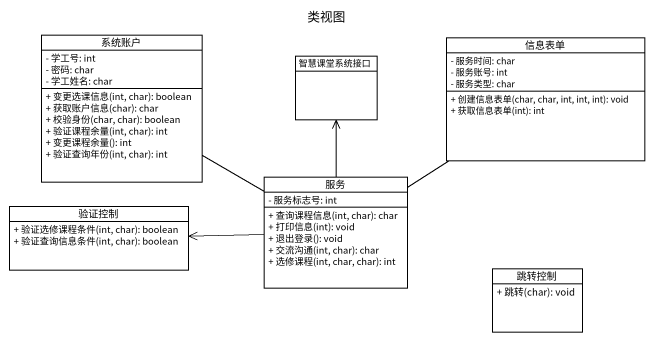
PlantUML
@startuml
title 类视图
hide circle
hide empty members
skinparam classAttributeIconSize 0
class 系统账户 {
  - 学工号: int
  - 密码: char
  - 学工姓名: char
  + 变更选课信息(int, char): boolean
  + 获取账户信息(char): char
  + 校验身份(char, char): boolean
  + 验证课程余量(int, char): int
  + 变更课程余量(): int
  + 验证查询年份(int, char): int
}
class 智慧课堂系统接口
class 信息表单 {
  - 服务时间: char
  - 服务账号: int
  - 服务类型: char
  + 创建信息表单(char, char, int, int, int): void
  + 获取信息表单(int): int
}
class 服务 {
  - 服务标志号: int
  + 查询课程信息(int, char): char
  + 打印信息(int): void
  + 退出登录(): void
  + 交流沟通(int, char): char
  + 选修课程(int, char, char): int
}
class 验证控制 {
  + 验证选修课程条件(int, char): boolean
  + 验证查询信息条件(int, char): boolean
}
class 跳转控制 {
  + 跳转(char): void
}
服务 -left- 系统账户
服务 -up-> 智慧课堂系统接口
服务 -up- 信息表单
服务 -left-> 验证控制
@enduml
